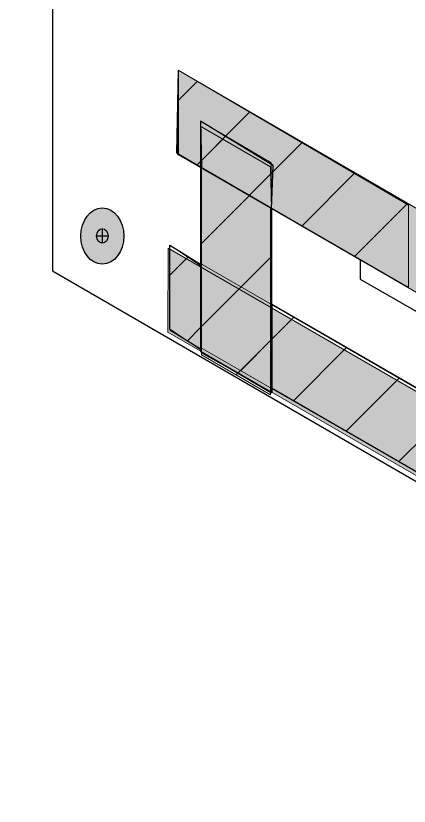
# Model space of a CAD drawing. Extents: x -1140 to 5605, y -816 to 1734.
# Drawn here: x 3705 to 3772, y 996.4 to 1130.8 of the extents above; entities that cross this region are included whole.
import ezdxf

# ---------------------------------------------------------------- set-up
doc = ezdxf.new("R2010")
doc.units = 0
doc.header["$MEASUREMENT"] = 0
for name, color, linetype, lineweight in [('.ATI-HATCH', 7, 'Continuous', 0), ('G-ANNO-TTLB', 7, 'Continuous', 0), ('Layer 12', 7, 'Continuous', 0), ('TYVEK', 7, 'Continuous', 0)]:
    doc.layers.add(name, color=color, linetype=linetype, lineweight=lineweight)
pattern_1 = [(45, (0, 0), (-7.071067, 7.07107), [])]

# ---------------------------------------------------------------- blocks, each defined once
blk = doc.blocks.new('Block_248')
at = {"layer": 'TYVEK', "color": 1, "lineweight": 25, "true_color": 0xff0000}
for points in [[(3765.13, 1128.45)], [(3765.13, 1112.01)]]:
    blk.add_lwpolyline(points, dxfattribs=at)
blk = doc.blocks.new('Block_249')
at = {"layer": 'TYVEK', "color": 1, "lineweight": 25, "true_color": 0xff0000}
for points in [[(3765.13, 1112.01)], [(3873.78, 1049.15)]]:
    blk.add_lwpolyline(points, dxfattribs=at)
blk = doc.blocks.new('Block_266')
at = {"layer": 'TYVEK', "true_color": 0x003b71, "transparency": 33554687}
h = blk.add_hatch(color=156, dxfattribs=at)
h.dxf.hatch_style = 2
edge = h.paths.add_edge_path()
edge.add_ellipse((3719.75, 1093.31), major_axis=(0, 4.78), ratio=0.766948, start_angle=0, end_angle=360)
at = {"layer": 'TYVEK', "color": 18, "lineweight": 25, "true_color": 0x000000}
for p, q in [((3719.75, 1094.58), (3719.75, 1092.11)), ((3718.78, 1093.34), (3720.72, 1093.34))]:
    blk.add_line(p, q, dxfattribs=at)
for centre, major_axis, ratio in [((3719.75, 1093.31), (0, 4.78), 0.766948), ((3719.75, 1093.34), (0, 1.23), 0.788846)]:
    blk.add_ellipse(centre, major_axis=major_axis, ratio=ratio, dxfattribs=at)
blk = doc.blocks.new('Block_263')
at = {"layer": 'TYVEK'}
blk.add_blockref('Block_266', (0, 0), dxfattribs=at)
blk = doc.blocks.new('Block_278')
at = {"layer": 'TYVEK', "color": 1, "lineweight": 25, "true_color": 0xff0000}
for points in [[(3729.46, 1118.48)], [(3729.46, 1102.04)]]:
    blk.add_lwpolyline(points, dxfattribs=at)
blk = doc.blocks.new('Block_279')
at = {"layer": 'TYVEK', "color": 18, "lineweight": 25, "true_color": 0x000000}
blk.add_line((3748.55, 1067.5), (3930.03, 962.65), dxfattribs=at)
blk = doc.blocks.new('Block_280')
at = {"layer": 'TYVEK', "color": 18, "lineweight": 25, "true_color": 0x000000}
blk.add_line((3748.61, 1081.74), (3930.33, 976.75), dxfattribs=at)

msp = doc.modelspace()

# ---------------------------------------------------------------- hatches: boundary and pattern name
at = {"layer": '.ATI-HATCH', "true_color": 0x808080, "transparency": 33554483}
for points in [[(3781.58, 1078.88), (3781.58, 1093.16), (3732.67, 1121.5), (3732.58, 1107.22)], [(3736.58, 1073.48), (3748.7, 1066.7), (3748.49, 1105.78), (3736.48, 1112.85)], [(3944.57, 953.8), (3944.57, 968.08), (3730.98, 1091.25), (3730.89, 1076.97)]]:
    msp.add_hatch(color=8, dxfattribs=at).paths.add_polyline_path(points)
at = {"layer": 'G-ANNO-TTLB', "true_color": 0xff00ff, "transparency": 33554687}
h = msp.add_hatch(color=6, dxfattribs=at)
edge = h.paths.add_edge_path()
edge.add_spline(control_points=[(5285.56, -733.23), (5285.56, -733.23), (2356.04, -733.23), (2356.04, -733.23), (2356.04, -733.23), (2356.04, 1723.77), (2356.04, 1723.77), (2356.04, 1723.77), (5285.56, 1723.77), (5285.56, 1723.77), (5285.56, 1723.77), (5285.56, -733.23), (5285.56, -733.23)], knot_values=[0, 0, 0, 0, 1, 1, 1, 2, 2, 2, 3, 3, 3, 4, 4, 4, 4], degree=3, periodic=0)
edge = h.paths.add_edge_path()
edge.add_spline(control_points=[(2365.04, 1714.77), (2365.04, 1714.77), (2365.04, -724.23), (2365.04, -724.23), (2365.04, -724.23), (5276.56, -724.23), (5276.56, -724.23), (5276.56, -724.23), (5276.56, 1714.77), (5276.56, 1714.77), (5276.56, 1714.77), (2365.04, 1714.77), (2365.04, 1714.77)], knot_values=[0, 0, 0, 0, 1, 1, 1, 2, 2, 2, 3, 3, 3, 4, 4, 4, 4], degree=3, periodic=0)
edge.add_line((2365.04, 1714.77), (2365.04, 1714.77))
at = {"layer": 'Layer 12', "true_color": 0x000000, "transparency": 33554687}
h = msp.add_hatch(dxfattribs=at)
h.set_pattern_fill('_U', color=18, scale=10, angle=45, style=2, pattern_type=0)
h.set_pattern_definition(pattern_1)
h.paths.add_polyline_path([(3732.39, 1107.49), (3732.65, 1121.5), (3771.88, 1098.55), (3771.88, 1084.53)])
at = {"layer": 'Layer 12', "true_color": 0x000000, "transparency": 33554483}
h = msp.add_hatch(dxfattribs=at)
h.set_pattern_fill('_U', color=18, scale=10, angle=45, style=2, pattern_type=0)
h.set_pattern_definition(pattern_1)
h.paths.add_polyline_path([(3736.64, 1111.87), (3748.39, 1105.09), (3748.55, 1097.87)])
at = {"layer": 'Layer 12', "true_color": 0x000000, "transparency": 33554687}
h = msp.add_hatch(dxfattribs=at)
h.set_pattern_fill('_U', color=18, scale=10, angle=45, style=2, pattern_type=0)
h.set_pattern_definition(pattern_1)
h.paths.add_polyline_path([(3748.39, 1066.32), (3736.64, 1073.1), (3736.64, 1104.93), (3748.39, 1098.15)])
h = msp.add_hatch(dxfattribs=at)
h.set_pattern_fill('_U', color=18, scale=10, angle=45, style=2, pattern_type=0)
h.set_pattern_definition(pattern_1)
h.paths.add_polyline_path([(3731.26, 1077.5), (3731.26, 1091.78), (3736.48, 1088.31), (3736.48, 1074.02)])
at = {"layer": 'Layer 12', "true_color": 0x000000, "transparency": 33554483}
h = msp.add_hatch(dxfattribs=at)
h.set_pattern_fill('_U', color=18, scale=10, angle=45, style=2, pattern_type=0)
h.set_pattern_definition(pattern_1)
h.paths.add_polyline_path([(3736.48, 1074.38), (3736.48, 1088.66), (3748.7, 1081.64), (3748.7, 1067.36)])
at = {"layer": 'Layer 12', "true_color": 0x000000, "transparency": 33554687}
h = msp.add_hatch(dxfattribs=at)
h.set_pattern_fill('_U', color=18, scale=10, angle=45, style=2, pattern_type=0)
h.set_pattern_definition(pattern_1)
h.paths.add_polyline_path([(3748.7, 1067.36), (3748.7, 1081.64), (3930.34, 976.77), (3930.34, 962.75)])

# ---------------------------------------------------------------- linework, layer by layer
at = {"layer": '.ATI-HATCH'}
for points in [[(3781.58, 1078.88), (3781.58, 1093.16), (3732.67, 1121.5), (3732.58, 1107.22)], [(3736.58, 1073.48), (3748.7, 1066.7), (3748.49, 1105.78), (3736.48, 1112.85)], [(3944.57, 953.8), (3944.57, 968.08), (3730.98, 1091.25), (3730.89, 1076.97)]]:
    msp.add_lwpolyline(points, close=True, dxfattribs=at)
at = {"layer": 'G-ANNO-TTLB'}
for points in [[(5285.56, -733.23), (5285.56, -733.23), (2356.04, -733.23), (2356.04, -733.23), (2356.04, -733.23), (2356.04, 1723.77), (2356.04, 1723.77), (2356.04, 1723.77), (5285.56, 1723.77), (5285.56, 1723.77), (5285.56, 1723.77), (5285.56, -733.23), (5285.56, -733.23)], [(2365.04, 1714.77), (2365.04, 1714.77), (2365.04, -724.23), (2365.04, -724.23), (2365.04, -724.23), (5276.56, -724.23), (5276.56, -724.23), (5276.56, -724.23), (5276.56, 1714.77), (5276.56, 1714.77), (5276.56, 1714.77), (2365.04, 1714.77), (2365.04, 1714.77)]]:
    msp.add_open_spline(points, degree=3, knots=[0, 0, 0, 0, 1, 1, 1, 2, 2, 2, 3, 3, 3, 4, 4, 4, 4], dxfattribs=at)
at = {"layer": 'Layer 12'}
for points in [[(3732.39, 1107.49), (3732.65, 1121.5), (3771.88, 1098.55), (3771.88, 1084.53)], [(3748.39, 1066.32), (3736.64, 1073.1), (3736.64, 1104.93), (3748.39, 1098.15)], [(3731.26, 1077.5), (3731.26, 1091.78), (3736.48, 1088.31), (3736.48, 1074.02)], [(3736.48, 1074.38), (3736.48, 1088.66), (3748.7, 1081.64), (3748.7, 1067.36)], [(3748.7, 1067.36), (3748.7, 1081.64), (3930.34, 976.77), (3930.34, 962.75)]]:
    msp.add_lwpolyline(points, close=True, dxfattribs=at)
msp.add_lwpolyline([(3736.64, 1111.87), (3748.39, 1105.09), (3748.55, 1097.87)], dxfattribs=at)
at = {"layer": 'TYVEK', "color": 18, "lineweight": 30, "true_color": 0x000000}
msp.add_line((3711.24, 1560.7), (3711.24, 1087.42), dxfattribs=at)
at = {"layer": 'TYVEK', "color": 18, "lineweight": 20, "true_color": 0x000000}
msp.add_line((3732.65, 1121.5), (3772.25, 1098.56), dxfattribs=at)
at = {"layer": 'TYVEK', "color": 18, "lineweight": 25, "true_color": 0x000000}
for p, q in [((3732.65, 1121.45), (3732.65, 1107.22)), ((3732.65, 1107.22), (3771.88, 1084.54)), ((3736.48, 1104.96), (3736.48, 1073.73)), ((3748.55, 1097.87), (3748.55, 1066.64)), ((3731.26, 1077.5), (3731.26, 1091.78)), ((3731.26, 1091.78), (3736.48, 1088.53)), ((3711.24, 1087.42), (3980.03, 931.81)), ((3731.26, 1077.36), (3736.48, 1074.12)), ((3736.48, 1073.73), (3748.55, 1066.64))]:
    msp.add_line(p, q, dxfattribs=at)
for points in [[(3748.55, 1097.87), (3748.84, 1105.31), (3736.48, 1112.85), (3736.63, 1104.87)], [(3763.85, 1089.79)], [(3766.98, 1089.82)], [(3765.66, 1081.08)], [(3764.96, 1075.51)], [(3766.98, 1075.54)]]:
    msp.add_lwpolyline(points, dxfattribs=at)
at = {"layer": 'TYVEK', "color": 1, "lineweight": 25, "true_color": 0xff0000}
for points in [[(3755.2, 1090.94)], [(3763.66, 1089.29), (3763.66, 1086.01), (3784.04, 1074.28), (3784.04, 1075.96)]]:
    msp.add_lwpolyline(points, dxfattribs=at)
at = {"layer": 'TYVEK', "color": 4, "lineweight": 25, "true_color": 0x00ffff}
msp.add_lwpolyline([(3741.89, 1074.43)], dxfattribs=at)

# ---------------------------------------------------------------- block references
at = {"layer": 'TYVEK'}
for name in ['Block_263', 'Block_248', 'Block_278', 'Block_249', 'Block_280', 'Block_279']:
    msp.add_blockref(name, (0, 0), dxfattribs=at)

doc.saveas('drawing.dxf')
